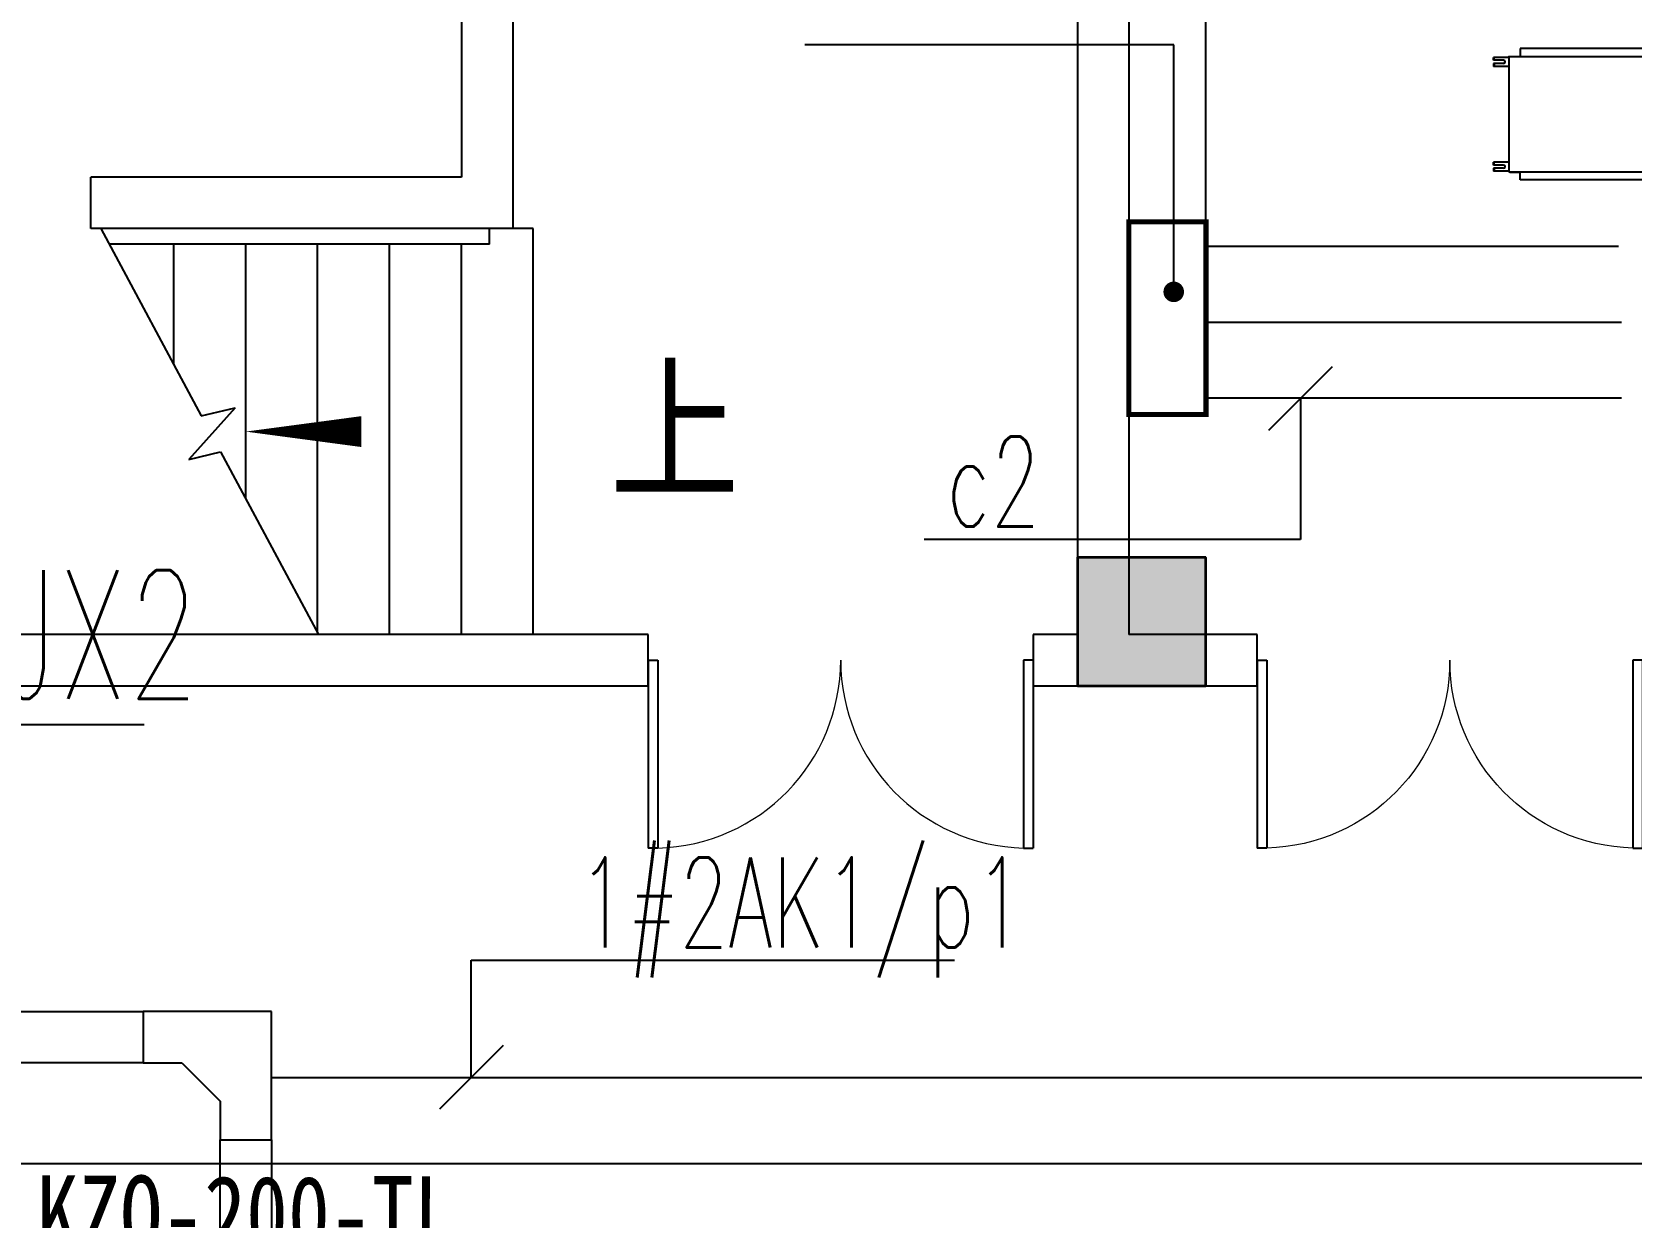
# Model space of a CAD drawing. Extents: x 0 to 302064749, y -59725395 to 1524223.
# Drawn here: x 2063757 to 2069989, y 1466403 to 1471019 of the extents above; entities that cross this region are included whole.
import ezdxf
from ezdxf.enums import TextEntityAlignment as Align

# ---------------------------------------------------------------- set-up
doc = ezdxf.new("R2010")
doc.units = 0
doc.header["$LTSCALE"] = 1000
for name, color, linetype in [('0-FJPG', 3, 'Continuous'), ('0-底图', 7, 'Continuous'), ('CABLETRAY', 4, 'Continuous'), ('COLU', 7, 'Continuous'), ('COLU_HATCH', 251, 'Continuous'), ('DIM-照明', 3, 'Continuous'), ('DIM-箱柜', 7, 'Continuous'), ('DIM_SYMB', 3, 'Continuous'), ('DOOR_FIRE', 4, 'Continuous'), ('EQUIP-箱柜', 3, 'Continuous'), ('M-VRF-EQ', 100, 'Continuous'), ('PUB_TEXT', 7, 'Continuous'), ('STAIR', 2, 'Continuous'), ('TEXT', 7, 'Continuous'), ('WALL', 2, 'Continuous'), ('WINDOW', 4, 'Continuous'), ('WIRE-照明', 6, 'Continuous'), ('抗震支吊架', 2, 'Continuous')]:
    doc.layers.add(name, color=color, linetype=linetype)
doc.layers.add('砼柱', color=2, linetype='Continuous', lineweight=35)
doc.styles.add('_TCH_DIM', font='SIMPLEX', dxfattribs={"width": 0.8, "height": 5, "bigfont": 'HZTXT'})
doc.styles.add('_TEL_DIM', font='simplex.shx', dxfattribs={"width": 0.8, "height": 3.5, "bigfont": 'gbcbig.shx'})
doc.styles.add('kzcad', font='', dxfattribs={"width": 0.8})
doc.styles.get('kzcad').set_extended_font_data('SimSun')

# ---------------------------------------------------------------- blocks, each defined once
blk = doc.blocks.new('MDV-D71T2')
at = {"extrusion": (0, 0, -1)}
for p, q in [((2794522.438035005, 2676020.67981565), (2794462.438035005, 2676020.67981565)), ((2794462.438035005, 2676009.17781565), (2794462.438035005, 2676020.67981565)), ((2794462.438035005, 2676015.67881565), (2794465.639035005, 2676015.67881565)), ((2794465.639035005, 2676009.17781565), (2794465.639035005, 2676020.67981565)), ((2794522.438035005, 2675576.37881565), (2794522.438035005, 2676022.37681565)), ((2795660.435035005, 2676024.37681565), (2794524.438035005, 2676024.37681565)), ((2794526.038035004, 2676024.37681565), (2794567.438035005, 2676024.37681565)), ((2794526.038035004, 2676024.37681565), (2794536.637035005, 2676024.37681565)), ((2795660.435035005, 2676024.37681565), (2794526.638035005, 2676024.37681565)), ((2795620.039035005, 2676055.17781565), (2794566.637035005, 2676055.17781565)), ((2795620.039035005, 2676055.17781565), (2795620.039035005, 2676025.17781565)), ((2795662.435035005, 2675576.37881565), (2795662.435035005, 2676022.37681565)), ((2795724.238035005, 2676020.67981565), (2795664.238035005, 2676020.67981565)), ((2795721.037035005, 2676009.17781565), (2795721.037035005, 2676020.67981565)), ((2795724.238035005, 2676015.678815649), (2795721.037035005, 2676015.678815649)), ((2795724.238035005, 2676020.67981565), (2795724.238035005, 2676009.17781565)), ((2794502.437035005, 2676009.17781565), (2794462.438035005, 2676009.17781565)), ((2794502.437035005, 2675997.17781565), (2794462.438035005, 2675997.17781565)), ((2794462.438035005, 2675997.17781565), (2794462.438035005, 2675985.67881565)), ((2794462.438035005, 2675990.67981565), (2794465.639035005, 2675990.67981565)), ((2794522.438035005, 2675985.67881565), (2794462.438035005, 2675985.67881565)), ((2794465.639035005, 2675997.17781565), (2794465.639035005, 2675985.67881565)), ((2795723.437035005, 2675985.678815649), (2795662.435035005, 2675985.678815649)), ((2795724.238035005, 2676009.17781565), (2795684.239035005, 2676009.17781565)), ((2795724.238035005, 2675997.17781565), (2795684.239035005, 2675997.17781565)), ((2795721.037035005, 2675997.17781565), (2795721.037035005, 2675985.678815649)), ((2795724.238035005, 2675990.67981565), (2795721.037035005, 2675990.67981565)), ((2795724.238035005, 2675997.17781565), (2795724.238035005, 2675985.678815649)), ((2795741.320151425, 2675985.678815649), (2795741.320151425, 2675849.678815649)), ((2795662.435035005, 2675758.173002144), (2795670.652035004, 2675758.173002144)), ((2795662.435035005, 2675732.073002145), (2795670.652035004, 2675732.073002145)), ((2795670.652035004, 2675731.074002144), (2795670.652035004, 2675759.073002145)), ((2795670.652035004, 2675759.073002145), (2795703.904035005, 2675759.073002145)), ((2795670.652035004, 2675731.074002144), (2795703.904035005, 2675731.074002144)), ((2795707.252035005, 2675726.274002145), (2795707.252035005, 2675763.873002145)), ((2795707.252035005, 2675763.873002145), (2795755.153035005, 2675763.873002145)), ((2795707.252035005, 2675726.274002145), (2795755.153035005, 2675726.274002145)), ((2795755.153035005, 2675763.873002145), (2795755.384035005, 2675764.275002145)), ((2795755.153035005, 2675763.873002145), (2795755.153035005, 2675726.274002145)), ((2795755.384035005, 2675725.875002144), (2795755.384035005, 2675764.275002145)), ((2795755.384035005, 2675764.275002145), (2795757.421035005, 2675764.275002145)), ((2795757.421035005, 2675725.875002144), (2795757.421035005, 2675764.275002145)), ((2795757.421035005, 2675764.275002145), (2795757.652035004, 2675763.873002145)), ((2795757.652035004, 2675763.873002145), (2795757.652035004, 2675726.274002145)), ((2795722.067535005, 2675671.213157442), (2795662.435035005, 2675671.213157442)), ((2795722.067535005, 2675655.213157442), (2795662.435035005, 2675655.213157442)), ((2795722.067535005, 2675671.213157442), (2795722.067535005, 2675655.213157442)), ((2795727.568035005, 2675672.864153884), (2795727.568035005, 2675653.562161)), ((2795727.568046859, 2675672.864157442), (2795738.569046858, 2675672.864157442)), ((2795727.568046859, 2675669.513157442), (2795738.569046858, 2675669.513157442)), ((2795727.568046859, 2675659.862157442), (2795738.569046858, 2675659.862157442)), ((2795727.568046859, 2675653.562157442), (2795738.569046858, 2675653.562157442)), ((2795738.569046858, 2675672.864157442), (2795738.569046858, 2675653.562157442)), ((2795738.569046858, 2675668.769157442), (2795740.567046858, 2675668.769157442)), ((2795738.569046858, 2675657.657157442), (2795740.567046858, 2675657.657157442)), ((2795741.377046858, 2675672.270157442), (2795740.567046858, 2675671.463157442)), ((2795740.567046858, 2675654.963157442), (2795740.567046858, 2675671.463157442)), ((2795741.377046858, 2675654.156157442), (2795740.567046858, 2675654.963157442)), ((2795750.002046858, 2675672.879157442), (2795742.133046858, 2675672.879157442)), ((2795750.002046858, 2675669.522157442), (2795742.133046858, 2675669.522157442)), ((2795750.002046858, 2675659.856157442), (2795742.133046858, 2675659.856157442)), ((2795750.002046858, 2675653.547157442), (2795742.133046858, 2675653.547157442)), ((2795751.568046859, 2675671.463157442), (2795750.761046859, 2675672.270157442)), ((2795751.568046859, 2675654.963157442), (2795750.761046859, 2675654.156157442)), ((2795751.568046859, 2675654.963157442), (2795751.568046859, 2675671.463157442)), ((2795751.568046859, 2675671.463157442), (2795755.567046858, 2675669.213157442)), ((2795751.568046859, 2675654.963157442), (2795755.567046858, 2675657.213157442)), ((2795755.567046858, 2675669.213157442), (2795755.567046858, 2675657.213157442)), ((2794522.438035005, 2675613.076815649), (2794462.438035005, 2675613.076815649)), ((2794462.438035005, 2675601.57781565), (2794462.438035005, 2675613.076815649)), ((2794462.438035005, 2675608.07581565), (2794465.639035005, 2675608.07581565)), ((2794502.437035005, 2675601.57781565), (2794462.438035005, 2675601.57781565)), ((2794502.437035005, 2675589.57781565), (2794462.438035005, 2675589.57781565)), ((2794462.438035005, 2675589.57781565), (2794462.438035005, 2675578.07581565)), ((2794462.438035005, 2675583.07681565), (2794465.639035005, 2675583.07681565)), ((2794522.438035005, 2675578.07581565), (2794462.438035005, 2675578.07581565)), ((2794465.639035005, 2675601.57781565), (2794465.639035005, 2675613.076815649)), ((2794465.639035005, 2675589.57781565), (2794465.639035005, 2675578.07581565)), ((2795722.435035005, 2675613.076815649), (2795662.435035005, 2675613.076815649)), ((2795722.435035005, 2675578.07581565), (2795662.435035005, 2675578.07581565)), ((2795722.435035005, 2675601.57781565), (2795682.436035004, 2675601.57781565)), ((2795722.435035005, 2675589.57781565), (2795682.436035004, 2675589.57781565)), ((2795719.234035005, 2675601.57781565), (2795719.234035005, 2675613.076815649)), ((2795722.435035005, 2675608.07581565), (2795719.234035005, 2675608.07581565)), ((2795719.234035005, 2675589.57781565), (2795719.234035005, 2675578.07581565)), ((2795722.435035005, 2675583.076815649), (2795719.234035005, 2675583.076815649)), ((2795722.435035005, 2675601.57781565), (2795722.435035005, 2675613.076815649)), ((2795722.435035005, 2675578.07581565), (2795722.435035005, 2675589.57781565)), ((2794524.438035005, 2675574.37881565), (2795660.435035005, 2675574.37881565)), ((2794526.038035004, 2675574.37881565), (2794536.637035005, 2675574.37881565)), ((2794526.038035004, 2675574.37881565), (2794567.438035005, 2675574.37881565)), ((2795620.039035005, 2675543.57781565), (2794566.637035005, 2675543.57781565)), ((2795619.238035005, 2675574.37881565), (2795660.638035005, 2675574.37881565)), ((2795620.039035005, 2675543.57781565), (2795620.039035005, 2675573.57781565)), ((2795660.638035005, 2675574.37881565), (2795650.039035005, 2675574.37881565))]:
    blk.add_line(p, q, dxfattribs=at)
for p, q in [((2794566.637035005, 2676055.17781565), (2794566.637035005, 2676024.37681565)), ((2795741.320151425, 2675985.678815649), (2795663.437035005, 2675985.678815649)), ((2795741.320151425, 2675849.678815649), (2795662.435035005, 2675849.678815649)), ((2795662.435035005, 2675732.073002145), (2795670.652035004, 2675732.073002145)), ((2795707.252035005, 2675763.873002145), (2795703.904035005, 2675759.073002145)), ((2795707.252035005, 2675726.274002145), (2795703.904035005, 2675731.074002144)), ((2795755.153035005, 2675726.274002145), (2795755.384035005, 2675725.875002144)), ((2795755.384035005, 2675725.875002144), (2795757.421035005, 2675725.875002144)), ((2795757.421035005, 2675725.875002144), (2795757.652035004, 2675726.274002145)), ((2795757.652035004, 2675745.073502145), (2795767.652035004, 2675745.073502145)), ((2795662.435035005, 2675655.213157442), (2795722.067535005, 2675655.213157442)), ((2795722.067535005, 2675671.213157442), (2795727.568046859, 2675672.864157442)), ((2795722.067535005, 2675655.213157442), (2795727.568046859, 2675653.562157442)), ((2795727.568035005, 2675655.213157442), (2795738.473672423, 2675655.213157442)), ((2795757.322535004, 2675663.213157442), (2795767.322535004, 2675663.213157442)), ((2794566.637035005, 2675543.57781565), (2794566.637035005, 2675574.37881565))]:
    blk.add_line(p, q)
for centre, start, end in [((2794524.438035005, 2676022.37681565), 90, 180), ((2794524.438035005, 2676022.37681565), 90, 180), ((2795660.435035005, 2676022.37681565), 0, 90), ((2794524.438035005, 2675576.37881565), 180, 270), ((2795660.435035005, 2675576.37881565), 270, 0)]:
    blk.add_arc(centre, 2, start, end)
for centre, radius, start, end in [((-2794502.437035005, 2676003.17781565), 6, 90, 270), ((-2795684.239035005, 2676003.17781565), 6, 270, 90), ((-2795751.073535005, 2675663.213157442), 6.249, 136.1210000019022, 223.8789999980977), ((-2794502.437035005, 2675595.57781565), 6, 90, 270), ((-2795682.436035004, 2675595.57781565), 6, 270, 90)]:
    blk.add_arc(centre, radius, start, end, dxfattribs=at)
for points, knots in [([(2795742.133046858, 2675669.522157442), (2795742.091046858, 2675669.552157442), (2795742.049046858, 2675669.579157442), (2795742.007046858, 2675669.609157442), (2795741.965046858, 2675669.639157442), (2795741.923046859, 2675669.669157442), (2795741.884046858, 2675669.699157442), (2795741.842046858, 2675669.732157442), (2795741.803046858, 2675669.762157442), (2795741.761046859, 2675669.792157442), (2795741.719046858, 2675669.825157442), (2795741.677046858, 2675669.861157442), (2795741.641046858, 2675669.891157442), (2795741.608046858, 2675669.921157442), (2795741.578046858, 2675669.945157442), (2795741.548046859, 2675669.972157442), (2795741.515046858, 2675669.999157442), (2795741.485046858, 2675670.026157442), (2795741.455046858, 2675670.056157442), (2795741.422046858, 2675670.083157442), (2795741.395046858, 2675670.113157442), (2795741.365046858, 2675670.143157442), (2795741.332046859, 2675670.173157442), (2795741.302046858, 2675670.206157442), (2795741.278046858, 2675670.233157442), (2795741.251046858, 2675670.260157442), (2795741.230046859, 2675670.284157442), (2795741.206046858, 2675670.311157442), (2795741.185046858, 2675670.338157442), (2795741.164046858, 2675670.365157442), (2795741.140046858, 2675670.392157442), (2795741.119046859, 2675670.419157442), (2795741.098046858, 2675670.446157442), (2795741.080046858, 2675670.476157442), (2795741.059046858, 2675670.503157442), (2795741.038046858, 2675670.536157442), (2795741.020046858, 2675670.563157442), (2795741.005046858, 2675670.590157442), (2795740.990046858, 2675670.614157442), (2795740.975046858, 2675670.638157442), (2795740.963046859, 2675670.665157442), (2795740.948046858, 2675670.692157442), (2795740.936046858, 2675670.719157442), (2795740.921046858, 2675670.743157442), (2795740.909046859, 2675670.770157442), (2795740.900046858, 2675670.800157442), (2795740.888046858, 2675670.827157442), (2795740.876046858, 2675670.857157442), (2795740.870046858, 2675670.884157442), (2795740.861046858, 2675670.911157442), (2795740.852046859, 2675670.935157442), (2795740.846046858, 2675670.962157442), (2795740.840046858, 2675670.986157442), (2795740.837046858, 2675671.013157442), (2795740.831046858, 2675671.040157442), (2795740.828046858, 2675671.067157442), (2795740.825046858, 2675671.094157442), (2795740.822046858, 2675671.121157442), (2795740.819046858, 2675671.148157442), (2795740.819046858, 2675671.175157442), (2795740.819046858, 2675671.202157442), (2795740.819046858, 2675671.229157442), (2795740.819046858, 2675671.256157442), (2795740.822046858, 2675671.280157442), (2795740.825046858, 2675671.307157442), (2795740.828046858, 2675671.334157442), (2795740.831046858, 2675671.361157442), (2795740.837046858, 2675671.388157442), (2795740.840046858, 2675671.415157442), (2795740.846046858, 2675671.442157442), (2795740.855046859, 2675671.466157442), (2795740.861046858, 2675671.493157442), (2795740.870046858, 2675671.520157442), (2795740.879046858, 2675671.547157442), (2795740.888046858, 2675671.574157442), (2795740.900046858, 2675671.601157442), (2795740.909046859, 2675671.631157442), (2795740.921046858, 2675671.658157442), (2795740.936046858, 2675671.685157442), (2795740.948046858, 2675671.712157442), (2795740.963046859, 2675671.739157442), (2795740.975046858, 2675671.763157442), (2795740.990046858, 2675671.787157442), (2795741.005046858, 2675671.811157442), (2795741.020046858, 2675671.841157442), (2795741.038046858, 2675671.868157442), (2795741.059046858, 2675671.898157442), (2795741.080046858, 2675671.925157442), (2795741.101046858, 2675671.955157442), (2795741.119046859, 2675671.982157442), (2795741.140046858, 2675672.009157442), (2795741.161046858, 2675672.036157442), (2795741.182046858, 2675672.063157442), (2795741.209046858, 2675672.090157442), (2795741.233046858, 2675672.117157442), (2795741.260046858, 2675672.150157442), (2795741.278046858, 2675672.168157442), (2795741.284046859, 2675672.177157442), (2795741.290046858, 2675672.183157442), (2795741.299046858, 2675672.192157442), (2795741.305046858, 2675672.198157442), (2795741.314046858, 2675672.207157442), (2795741.320046858, 2675672.213157442), (2795741.329046858, 2675672.222157442), (2795741.335046859, 2675672.231157442), (2795741.341046858, 2675672.237157442), (2795741.350046858, 2675672.246157442), (2795741.356046858, 2675672.252157442), (2795741.365046858, 2675672.261157442)], [0, 0, 0, 0, 1, 1, 1, 2, 2, 2, 3, 3, 3, 4, 4, 4, 5, 5, 5, 6, 6, 6, 7, 7, 7, 8, 8, 8, 9, 9, 9, 10, 10, 10, 11, 11, 11, 12, 12, 12, 13, 13, 13, 14, 14, 14, 15, 15, 15, 16, 16, 16, 17, 17, 17, 18, 18, 18, 19, 19, 19, 20, 20, 20, 21, 21, 21, 22, 22, 22, 23, 23, 23, 24, 24, 24, 25, 25, 25, 26, 26, 26, 27, 27, 27, 28, 28, 28, 29, 29, 29, 30, 30, 30, 31, 31, 31, 32, 32, 32, 33, 33, 33, 34, 34, 34, 35, 35, 35, 36, 36, 36, 36]), ([(2795742.133046858, 2675659.856157442), (2795742.091046858, 2675659.943157442), (2795742.046046858, 2675660.030157442), (2795742.004046858, 2675660.117157442), (2795741.962046858, 2675660.204157442), (2795741.920046858, 2675660.294157442), (2795741.878046858, 2675660.381157442), (2795741.836046858, 2675660.468157442), (2795741.797046858, 2675660.558157442), (2795741.758046858, 2675660.648157442), (2795741.719046858, 2675660.738157442), (2795741.677046858, 2675660.831157442), (2795741.641046858, 2675660.915157442), (2795741.608046858, 2675661.002157442), (2795741.575046858, 2675661.080157442), (2795741.542046858, 2675661.158157442), (2795741.512046858, 2675661.239157442), (2795741.479046858, 2675661.323157442), (2795741.449046858, 2675661.404157442), (2795741.419046858, 2675661.488157442), (2795741.389046859, 2675661.569157442), (2795741.359046858, 2675661.653157442), (2795741.332046859, 2675661.737157442), (2795741.302046858, 2675661.824157442), (2795741.278046858, 2675661.902157442), (2795741.251046858, 2675661.983157442), (2795741.227046859, 2675662.061157442), (2795741.203046858, 2675662.139157442), (2795741.182046858, 2675662.214157442), (2795741.158046858, 2675662.295157442), (2795741.137046858, 2675662.373157442), (2795741.116046858, 2675662.454157442), (2795741.095046858, 2675662.532157442), (2795741.077046858, 2675662.610157442), (2795741.056046858, 2675662.691157442), (2795741.038046858, 2675662.772157442), (2795741.020046858, 2675662.850157442), (2795741.005046858, 2675662.928157442), (2795740.990046858, 2675663.003157442), (2795740.975046858, 2675663.081157442), (2795740.960046859, 2675663.156157442), (2795740.945046858, 2675663.234157442), (2795740.933046858, 2675663.309157442), (2795740.921046858, 2675663.387157442), (2795740.909046859, 2675663.465157442), (2795740.897046858, 2675663.543157442), (2795740.888046858, 2675663.621157442), (2795740.876046858, 2675663.699157442), (2795740.870046858, 2675663.774157442), (2795740.861046858, 2675663.852157442), (2795740.852046859, 2675663.927157442), (2795740.846046858, 2675664.002157442), (2795740.840046858, 2675664.080157442), (2795740.834046858, 2675664.155157442), (2795740.831046858, 2675664.233157442), (2795740.828046858, 2675664.308157442), (2795740.825046858, 2675664.383157442), (2795740.822046858, 2675664.461157442), (2795740.819046858, 2675664.536157442), (2795740.819046858, 2675664.614157442), (2795740.819046858, 2675664.689157442), (2795740.819046858, 2675664.767157442), (2795740.819046858, 2675664.842157442), (2795740.822046858, 2675664.920157442), (2795740.825046858, 2675664.995157442), (2795740.828046858, 2675665.073157442), (2795740.831046858, 2675665.148157442), (2795740.834046858, 2675665.223157442), (2795740.840046858, 2675665.301157442), (2795740.846046858, 2675665.376157442), (2795740.852046859, 2675665.454157442), (2795740.861046858, 2675665.529157442), (2795740.870046858, 2675665.604157442), (2795740.879046858, 2675665.682157442), (2795740.888046858, 2675665.760157442), (2795740.897046858, 2675665.838157442), (2795740.909046859, 2675665.916157442), (2795740.921046858, 2675665.991157442), (2795740.933046858, 2675666.069157442), (2795740.945046858, 2675666.147157442), (2795740.960046859, 2675666.225157442), (2795740.975046858, 2675666.300157442), (2795740.990046858, 2675666.375157442), (2795741.005046858, 2675666.450157442), (2795741.020046858, 2675666.528157442), (2795741.038046858, 2675666.606157442), (2795741.056046858, 2675666.687157442), (2795741.077046858, 2675666.768157442), (2795741.095046858, 2675666.849157442), (2795741.116046858, 2675666.927157442), (2795741.137046858, 2675667.005157442), (2795741.158046858, 2675667.083157442), (2795741.182046858, 2675667.164157442), (2795741.206046858, 2675667.242157442), (2795741.227046859, 2675667.320157442), (2795741.251046858, 2675667.395157442), (2795741.278046858, 2675667.476157442), (2795741.302046858, 2675667.557157442), (2795741.332046859, 2675667.641157442), (2795741.359046858, 2675667.725157442), (2795741.389046859, 2675667.809157442), (2795741.419046858, 2675667.890157442), (2795741.449046858, 2675667.974157442), (2795741.479046858, 2675668.055157442), (2795741.512046858, 2675668.139157442), (2795741.542046858, 2675668.220157442), (2795741.575046858, 2675668.301157442), (2795741.608046858, 2675668.379157442), (2795741.641046858, 2675668.463157442), (2795741.677046858, 2675668.550157442), (2795741.719046858, 2675668.640157442), (2795741.758046858, 2675668.733157442), (2795741.797046858, 2675668.823157442), (2795741.836046858, 2675668.910157442), (2795741.878046858, 2675668.997157442), (2795741.920046858, 2675669.084157442), (2795741.962046858, 2675669.174157442), (2795742.004046858, 2675669.261157442), (2795742.046046858, 2675669.348157442), (2795742.091046858, 2675669.435157442), (2795742.133046858, 2675669.522157442)], [0, 0, 0, 0, 1, 1, 1, 2, 2, 2, 3, 3, 3, 4, 4, 4, 5, 5, 5, 6, 6, 6, 7, 7, 7, 8, 8, 8, 9, 9, 9, 10, 10, 10, 11, 11, 11, 12, 12, 12, 13, 13, 13, 14, 14, 14, 15, 15, 15, 16, 16, 16, 17, 17, 17, 18, 18, 18, 19, 19, 19, 20, 20, 20, 21, 21, 21, 22, 22, 22, 23, 23, 23, 24, 24, 24, 25, 25, 25, 26, 26, 26, 27, 27, 27, 28, 28, 28, 29, 29, 29, 30, 30, 30, 31, 31, 31, 32, 32, 32, 33, 33, 33, 34, 34, 34, 35, 35, 35, 36, 36, 36, 37, 37, 37, 38, 38, 38, 39, 39, 39, 40, 40, 40, 40]), ([(2795742.133046858, 2675653.547157442), (2795742.091046858, 2675653.604157442), (2795742.046046858, 2675653.658157442), (2795742.004046858, 2675653.715157442), (2795741.962046858, 2675653.772157442), (2795741.920046858, 2675653.829157442), (2795741.881046858, 2675653.886157442), (2795741.839046858, 2675653.946157442), (2795741.800046858, 2675654.003157442), (2795741.758046858, 2675654.060157442), (2795741.719046858, 2675654.120157442), (2795741.677046858, 2675654.183157442), (2795741.641046858, 2675654.240157442), (2795741.608046858, 2675654.294157442), (2795741.575046858, 2675654.345157442), (2795741.545046858, 2675654.396157442), (2795741.512046858, 2675654.447157442), (2795741.482046858, 2675654.501157442), (2795741.449046858, 2675654.555157442), (2795741.419046858, 2675654.609157442), (2795741.389046859, 2675654.663157442), (2795741.362046858, 2675654.717157442), (2795741.332046859, 2675654.774157442), (2795741.302046858, 2675654.831157442), (2795741.278046858, 2675654.885157442), (2795741.251046858, 2675654.936157442), (2795741.227046859, 2675654.984157442), (2795741.206046858, 2675655.035157442), (2795741.182046858, 2675655.086157442), (2795741.161046858, 2675655.137157442), (2795741.137046858, 2675655.188157442), (2795741.116046858, 2675655.239157442), (2795741.098046858, 2675655.290157442), (2795741.077046858, 2675655.344157442), (2795741.056046858, 2675655.395157442), (2795741.038046858, 2675655.449157442), (2795741.020046858, 2675655.500157442), (2795741.005046858, 2675655.554157442), (2795740.990046858, 2675655.602157442), (2795740.975046858, 2675655.650157442), (2795740.960046859, 2675655.698157442), (2795740.945046858, 2675655.749157442), (2795740.933046858, 2675655.800157442), (2795740.921046858, 2675655.851157442), (2795740.909046859, 2675655.902157442), (2795740.897046858, 2675655.953157442), (2795740.888046858, 2675656.004157442), (2795740.876046858, 2675656.055157442), (2795740.870046858, 2675656.106157442), (2795740.861046858, 2675656.154157442), (2795740.852046859, 2675656.205157442), (2795740.846046858, 2675656.253157442), (2795740.840046858, 2675656.304157442), (2795740.834046858, 2675656.352157442), (2795740.831046858, 2675656.403157442), (2795740.828046858, 2675656.451157442), (2795740.825046858, 2675656.502157442), (2795740.822046858, 2675656.553157442), (2795740.819046858, 2675656.601157442), (2795740.819046858, 2675656.652157442), (2795740.819046858, 2675656.703157442), (2795740.819046858, 2675656.751157442), (2795740.819046858, 2675656.802157442), (2795740.822046858, 2675656.853157442), (2795740.825046858, 2675656.901157442), (2795740.828046858, 2675656.952157442), (2795740.831046858, 2675657.003157442), (2795740.834046858, 2675657.051157442), (2795740.840046858, 2675657.102157442), (2795740.846046858, 2675657.150157442), (2795740.852046859, 2675657.201157442), (2795740.861046858, 2675657.249157442), (2795740.870046858, 2675657.300157442), (2795740.879046858, 2675657.351157442), (2795740.888046858, 2675657.402157442), (2795740.897046858, 2675657.453157442), (2795740.909046859, 2675657.504157442), (2795740.921046858, 2675657.555157442), (2795740.933046858, 2675657.603157442), (2795740.945046858, 2675657.654157442), (2795740.960046859, 2675657.705157442), (2795740.975046858, 2675657.753157442), (2795740.990046858, 2675657.804157442), (2795741.005046858, 2675657.852157442), (2795741.020046858, 2675657.903157442), (2795741.038046858, 2675657.954157442), (2795741.056046858, 2675658.008157442), (2795741.077046858, 2675658.059157442), (2795741.098046858, 2675658.113157442), (2795741.116046858, 2675658.164157442), (2795741.140046858, 2675658.215157442), (2795741.161046858, 2675658.266157442), (2795741.182046858, 2675658.320157442), (2795741.206046858, 2675658.368157442), (2795741.227046859, 2675658.419157442), (2795741.251046858, 2675658.467157442), (2795741.278046858, 2675658.521157442), (2795741.302046858, 2675658.572157442), (2795741.332046859, 2675658.629157442), (2795741.362046858, 2675658.686157442), (2795741.389046859, 2675658.740157442), (2795741.419046858, 2675658.794157442), (2795741.449046858, 2675658.848157442), (2795741.482046858, 2675658.902157442), (2795741.512046858, 2675658.956157442), (2795741.545046858, 2675659.007157442), (2795741.575046858, 2675659.061157442), (2795741.608046858, 2675659.109157442), (2795741.641046858, 2675659.166157442), (2795741.677046858, 2675659.220157442), (2795741.719046858, 2675659.283157442), (2795741.758046858, 2675659.343157442), (2795741.800046858, 2675659.403157442), (2795741.839046858, 2675659.460157442), (2795741.881046858, 2675659.517157442), (2795741.920046858, 2675659.574157442), (2795741.962046858, 2675659.631157442), (2795742.004046858, 2675659.688157442), (2795742.046046858, 2675659.745157442), (2795742.091046858, 2675659.799157442), (2795742.133046858, 2675659.856157442)], [0, 0, 0, 0, 1, 1, 1, 2, 2, 2, 3, 3, 3, 4, 4, 4, 5, 5, 5, 6, 6, 6, 7, 7, 7, 8, 8, 8, 9, 9, 9, 10, 10, 10, 11, 11, 11, 12, 12, 12, 13, 13, 13, 14, 14, 14, 15, 15, 15, 16, 16, 16, 17, 17, 17, 18, 18, 18, 19, 19, 19, 20, 20, 20, 21, 21, 21, 22, 22, 22, 23, 23, 23, 24, 24, 24, 25, 25, 25, 26, 26, 26, 27, 27, 27, 28, 28, 28, 29, 29, 29, 30, 30, 30, 31, 31, 31, 32, 32, 32, 33, 33, 33, 34, 34, 34, 35, 35, 35, 36, 36, 36, 37, 37, 37, 38, 38, 38, 39, 39, 39, 40, 40, 40, 40]), ([(2795741.365046858, 2675672.261157442), (2795741.386046859, 2675672.282157442), (2795741.410046858, 2675672.303157442), (2795741.431046858, 2675672.324157442), (2795741.455046858, 2675672.345157442), (2795741.476046858, 2675672.366157442), (2795741.500046859, 2675672.390157442), (2795741.524046858, 2675672.411157442), (2795741.548046859, 2675672.432157442), (2795741.572046858, 2675672.450157442), (2795741.593046858, 2675672.471157442), (2795741.611046858, 2675672.486157442), (2795741.641046858, 2675672.510157442), (2795741.674046858, 2675672.537157442), (2795741.719046858, 2675672.576157442), (2795741.761046859, 2675672.609157442), (2795741.803046858, 2675672.642157442), (2795741.842046858, 2675672.672157442), (2795741.884046858, 2675672.702157442), (2795741.923046859, 2675672.732157442), (2795741.965046858, 2675672.762157442), (2795742.007046858, 2675672.792157442), (2795742.049046858, 2675672.822157442), (2795742.091046858, 2675672.849157442), (2795742.133046858, 2675672.879157442)], [0, 0, 0, 0, 1, 1, 1, 2, 2, 2, 3, 3, 3, 4, 4, 4, 5, 5, 5, 6, 6, 6, 7, 7, 7, 8, 8, 8, 8]), ([(2795741.365046858, 2675654.168157442), (2795741.386046859, 2675654.144157442), (2795741.410046858, 2675654.123157442), (2795741.431046858, 2675654.102157442), (2795741.455046858, 2675654.081157442), (2795741.476046858, 2675654.060157442), (2795741.500046859, 2675654.039157442), (2795741.524046858, 2675654.018157442), (2795741.548046859, 2675653.994157442), (2795741.572046858, 2675653.976157442), (2795741.593046858, 2675653.958157442), (2795741.611046858, 2675653.940157442), (2795741.641046858, 2675653.916157442), (2795741.674046858, 2675653.889157442), (2795741.719046858, 2675653.853157442), (2795741.761046859, 2675653.820157442), (2795741.803046858, 2675653.787157442), (2795741.842046858, 2675653.757157442), (2795741.884046858, 2675653.724157442), (2795741.923046859, 2675653.694157442), (2795741.965046858, 2675653.664157442), (2795742.007046858, 2675653.634157442), (2795742.049046858, 2675653.604157442), (2795742.091046858, 2675653.577157442), (2795742.133046858, 2675653.547157442)], [0, 0, 0, 0, 1, 1, 1, 2, 2, 2, 3, 3, 3, 4, 4, 4, 5, 5, 5, 6, 6, 6, 7, 7, 7, 8, 8, 8, 8]), ([(2795750.773046858, 2675672.261157442), (2795750.749046858, 2675672.282157442), (2795750.728046858, 2675672.303157442), (2795750.704046858, 2675672.324157442), (2795750.683046858, 2675672.345157442), (2795750.659046859, 2675672.366157442), (2795750.635046858, 2675672.390157442), (2795750.611046858, 2675672.411157442), (2795750.587046858, 2675672.432157442), (2795750.566046858, 2675672.450157442), (2795750.545046858, 2675672.471157442), (2795750.524046858, 2675672.486157442), (2795750.494046859, 2675672.510157442), (2795750.461046858, 2675672.537157442), (2795750.416046858, 2675672.576157442), (2795750.374046858, 2675672.609157442), (2795750.332046859, 2675672.642157442), (2795750.293046858, 2675672.672157442), (2795750.254046858, 2675672.702157442), (2795750.212046858, 2675672.732157442), (2795750.170046858, 2675672.762157442), (2795750.128046858, 2675672.792157442), (2795750.086046858, 2675672.822157442), (2795750.044046858, 2675672.849157442), (2795750.002046858, 2675672.879157442)], [0, 0, 0, 0, 1, 1, 1, 2, 2, 2, 3, 3, 3, 4, 4, 4, 5, 5, 5, 6, 6, 6, 7, 7, 7, 8, 8, 8, 8]), ([(2795750.002046858, 2675669.522157442), (2795750.044046858, 2675669.552157442), (2795750.086046858, 2675669.579157442), (2795750.128046858, 2675669.609157442), (2795750.170046858, 2675669.639157442), (2795750.212046858, 2675669.669157442), (2795750.254046858, 2675669.699157442), (2795750.293046858, 2675669.732157442), (2795750.335046859, 2675669.762157442), (2795750.374046858, 2675669.792157442), (2795750.416046858, 2675669.825157442), (2795750.458046858, 2675669.861157442), (2795750.494046859, 2675669.891157442), (2795750.530046858, 2675669.921157442), (2795750.560046858, 2675669.945157442), (2795750.590046858, 2675669.972157442), (2795750.620046858, 2675669.999157442), (2795750.653046858, 2675670.026157442), (2795750.683046858, 2675670.056157442), (2795750.713046859, 2675670.083157442), (2795750.743046858, 2675670.113157442), (2795750.773046858, 2675670.143157442), (2795750.803046858, 2675670.173157442), (2795750.833046858, 2675670.206157442), (2795750.860046858, 2675670.233157442), (2795750.887046858, 2675670.260157442), (2795750.908046858, 2675670.284157442), (2795750.929046858, 2675670.311157442), (2795750.950046858, 2675670.338157442), (2795750.974046858, 2675670.365157442), (2795750.995046858, 2675670.392157442), (2795751.016046858, 2675670.419157442), (2795751.037046858, 2675670.446157442), (2795751.058046858, 2675670.476157442), (2795751.079046858, 2675670.503157442), (2795751.097046858, 2675670.536157442), (2795751.115046858, 2675670.563157442), (2795751.133046858, 2675670.590157442), (2795751.148046858, 2675670.614157442), (2795751.160046858, 2675670.638157442), (2795751.175046858, 2675670.665157442), (2795751.190046859, 2675670.692157442), (2795751.202046858, 2675670.719157442), (2795751.214046858, 2675670.743157442), (2795751.226046858, 2675670.770157442), (2795751.238046858, 2675670.800157442), (2795751.250046859, 2675670.827157442), (2795751.259046858, 2675670.857157442), (2795751.268046858, 2675670.884157442), (2795751.277046858, 2675670.911157442), (2795751.283046858, 2675670.935157442), (2795751.289046858, 2675670.962157442), (2795751.295046858, 2675670.986157442), (2795751.301046859, 2675671.013157442), (2795751.304046858, 2675671.040157442), (2795751.310046858, 2675671.067157442), (2795751.313046858, 2675671.094157442), (2795751.316046858, 2675671.121157442), (2795751.316046858, 2675671.148157442), (2795751.319046858, 2675671.175157442), (2795751.319046858, 2675671.202157442), (2795751.319046858, 2675671.229157442), (2795751.316046858, 2675671.256157442), (2795751.316046858, 2675671.280157442), (2795751.313046858, 2675671.307157442), (2795751.310046858, 2675671.334157442), (2795751.304046858, 2675671.361157442), (2795751.301046859, 2675671.388157442), (2795751.295046858, 2675671.415157442), (2795751.289046858, 2675671.442157442), (2795751.283046858, 2675671.466157442), (2795751.277046858, 2675671.493157442), (2795751.268046858, 2675671.520157442), (2795751.259046858, 2675671.547157442), (2795751.250046859, 2675671.574157442), (2795751.238046858, 2675671.601157442), (2795751.226046858, 2675671.631157442), (2795751.214046858, 2675671.658157442), (2795751.202046858, 2675671.685157442), (2795751.190046859, 2675671.712157442), (2795751.175046858, 2675671.739157442), (2795751.160046858, 2675671.763157442), (2795751.148046858, 2675671.787157442), (2795751.133046858, 2675671.811157442), (2795751.115046858, 2675671.841157442), (2795751.097046858, 2675671.868157442), (2795751.079046858, 2675671.898157442), (2795751.058046858, 2675671.925157442), (2795751.037046858, 2675671.955157442), (2795751.016046858, 2675671.982157442), (2795750.995046858, 2675672.009157442), (2795750.974046858, 2675672.036157442), (2795750.953046858, 2675672.063157442), (2795750.929046858, 2675672.090157442), (2795750.905046858, 2675672.117157442), (2795750.878046858, 2675672.150157442), (2795750.860046858, 2675672.168157442), (2795750.851046858, 2675672.177157442), (2795750.845046858, 2675672.183157442), (2795750.839046858, 2675672.192157442), (2795750.830046858, 2675672.198157442), (2795750.824046858, 2675672.207157442), (2795750.815046859, 2675672.213157442), (2795750.809046858, 2675672.222157442), (2795750.803046858, 2675672.231157442), (2795750.794046858, 2675672.237157442), (2795750.788046858, 2675672.246157442), (2795750.779046858, 2675672.252157442), (2795750.773046858, 2675672.261157442)], [0, 0, 0, 0, 1, 1, 1, 2, 2, 2, 3, 3, 3, 4, 4, 4, 5, 5, 5, 6, 6, 6, 7, 7, 7, 8, 8, 8, 9, 9, 9, 10, 10, 10, 11, 11, 11, 12, 12, 12, 13, 13, 13, 14, 14, 14, 15, 15, 15, 16, 16, 16, 17, 17, 17, 18, 18, 18, 19, 19, 19, 20, 20, 20, 21, 21, 21, 22, 22, 22, 23, 23, 23, 24, 24, 24, 25, 25, 25, 26, 26, 26, 27, 27, 27, 28, 28, 28, 29, 29, 29, 30, 30, 30, 31, 31, 31, 32, 32, 32, 33, 33, 33, 34, 34, 34, 35, 35, 35, 36, 36, 36, 36]), ([(2795750.002046858, 2675659.856157442), (2795750.047046858, 2675659.943157442), (2795750.092046858, 2675660.030157442), (2795750.134046858, 2675660.117157442), (2795750.176046859, 2675660.204157442), (2795750.218046858, 2675660.294157442), (2795750.260046858, 2675660.381157442), (2795750.299046858, 2675660.468157442), (2795750.338046859, 2675660.558157442), (2795750.380046858, 2675660.648157442), (2795750.419046858, 2675660.738157442), (2795750.458046858, 2675660.831157442), (2795750.494046859, 2675660.915157442), (2795750.530046858, 2675661.002157442), (2795750.563046858, 2675661.080157442), (2795750.593046858, 2675661.158157442), (2795750.626046858, 2675661.239157442), (2795750.656046859, 2675661.323157442), (2795750.689046858, 2675661.404157442), (2795750.719046858, 2675661.488157442), (2795750.749046858, 2675661.569157442), (2795750.776046858, 2675661.653157442), (2795750.806046858, 2675661.737157442), (2795750.833046858, 2675661.824157442), (2795750.860046858, 2675661.902157442), (2795750.887046858, 2675661.983157442), (2795750.908046858, 2675662.061157442), (2795750.932046858, 2675662.139157442), (2795750.956046858, 2675662.214157442), (2795750.977046859, 2675662.295157442), (2795750.998046858, 2675662.373157442), (2795751.022046858, 2675662.454157442), (2795751.040046858, 2675662.532157442), (2795751.061046858, 2675662.610157442), (2795751.079046858, 2675662.691157442), (2795751.100046858, 2675662.772157442), (2795751.115046858, 2675662.850157442), (2795751.133046858, 2675662.928157442), (2795751.148046858, 2675663.003157442), (2795751.163046858, 2675663.081157442), (2795751.178046858, 2675663.156157442), (2795751.190046859, 2675663.234157442), (2795751.205046858, 2675663.309157442), (2795751.217046858, 2675663.387157442), (2795751.229046858, 2675663.465157442), (2795751.238046858, 2675663.543157442), (2795751.250046859, 2675663.621157442), (2795751.259046858, 2675663.699157442), (2795751.268046858, 2675663.774157442), (2795751.277046858, 2675663.852157442), (2795751.283046858, 2675663.927157442), (2795751.289046858, 2675664.002157442), (2795751.295046858, 2675664.080157442), (2795751.301046859, 2675664.155157442), (2795751.307046858, 2675664.233157442), (2795751.310046858, 2675664.308157442), (2795751.313046858, 2675664.383157442), (2795751.316046858, 2675664.461157442), (2795751.316046858, 2675664.536157442), (2795751.319046858, 2675664.614157442), (2795751.319046858, 2675664.689157442), (2795751.319046858, 2675664.767157442), (2795751.316046858, 2675664.842157442), (2795751.316046858, 2675664.920157442), (2795751.313046858, 2675664.995157442), (2795751.310046858, 2675665.073157442), (2795751.307046858, 2675665.148157442), (2795751.301046859, 2675665.223157442), (2795751.295046858, 2675665.301157442), (2795751.289046858, 2675665.376157442), (2795751.283046858, 2675665.454157442), (2795751.277046858, 2675665.529157442), (2795751.268046858, 2675665.604157442), (2795751.259046858, 2675665.682157442), (2795751.250046859, 2675665.760157442), (2795751.238046858, 2675665.838157442), (2795751.229046858, 2675665.916157442), (2795751.217046858, 2675665.991157442), (2795751.205046858, 2675666.069157442), (2795751.190046859, 2675666.147157442), (2795751.178046858, 2675666.225157442), (2795751.163046858, 2675666.300157442), (2795751.148046858, 2675666.375157442), (2795751.133046858, 2675666.450157442), (2795751.115046858, 2675666.528157442), (2795751.097046858, 2675666.606157442), (2795751.079046858, 2675666.687157442), (2795751.061046858, 2675666.768157442), (2795751.040046858, 2675666.849157442), (2795751.019046858, 2675666.927157442), (2795750.998046858, 2675667.005157442), (2795750.977046859, 2675667.083157442), (2795750.956046858, 2675667.164157442), (2795750.932046858, 2675667.242157442), (2795750.908046858, 2675667.320157442), (2795750.887046858, 2675667.395157442), (2795750.860046858, 2675667.476157442), (2795750.833046858, 2675667.557157442), (2795750.806046858, 2675667.641157442), (2795750.776046858, 2675667.725157442), (2795750.749046858, 2675667.809157442), (2795750.719046858, 2675667.890157442), (2795750.689046858, 2675667.974157442), (2795750.656046859, 2675668.055157442), (2795750.626046858, 2675668.139157442), (2795750.593046858, 2675668.220157442), (2795750.563046858, 2675668.301157442), (2795750.530046858, 2675668.379157442), (2795750.494046859, 2675668.463157442), (2795750.458046858, 2675668.550157442), (2795750.419046858, 2675668.640157442), (2795750.380046858, 2675668.733157442), (2795750.338046859, 2675668.823157442), (2795750.299046858, 2675668.910157442), (2795750.260046858, 2675668.997157442), (2795750.218046858, 2675669.084157442), (2795750.176046859, 2675669.174157442), (2795750.134046858, 2675669.261157442), (2795750.092046858, 2675669.348157442), (2795750.047046858, 2675669.435157442), (2795750.002046858, 2675669.522157442)], [0, 0, 0, 0, 1, 1, 1, 2, 2, 2, 3, 3, 3, 4, 4, 4, 5, 5, 5, 6, 6, 6, 7, 7, 7, 8, 8, 8, 9, 9, 9, 10, 10, 10, 11, 11, 11, 12, 12, 12, 13, 13, 13, 14, 14, 14, 15, 15, 15, 16, 16, 16, 17, 17, 17, 18, 18, 18, 19, 19, 19, 20, 20, 20, 21, 21, 21, 22, 22, 22, 23, 23, 23, 24, 24, 24, 25, 25, 25, 26, 26, 26, 27, 27, 27, 28, 28, 28, 29, 29, 29, 30, 30, 30, 31, 31, 31, 32, 32, 32, 33, 33, 33, 34, 34, 34, 35, 35, 35, 36, 36, 36, 37, 37, 37, 38, 38, 38, 39, 39, 39, 40, 40, 40, 40]), ([(2795750.002046858, 2675653.547157442), (2795750.047046858, 2675653.604157442), (2795750.089046858, 2675653.658157442), (2795750.131046858, 2675653.715157442), (2795750.173046859, 2675653.772157442), (2795750.215046858, 2675653.829157442), (2795750.257046858, 2675653.886157442), (2795750.299046858, 2675653.946157442), (2795750.338046859, 2675654.003157442), (2795750.377046858, 2675654.060157442), (2795750.419046858, 2675654.120157442), (2795750.458046858, 2675654.183157442), (2795750.494046859, 2675654.240157442), (2795750.530046858, 2675654.294157442), (2795750.560046858, 2675654.345157442), (2795750.593046858, 2675654.396157442), (2795750.623046858, 2675654.447157442), (2795750.656046859, 2675654.501157442), (2795750.686046858, 2675654.555157442), (2795750.716046858, 2675654.609157442), (2795750.746046858, 2675654.663157442), (2795750.776046858, 2675654.717157442), (2795750.806046858, 2675654.774157442), (2795750.833046858, 2675654.831157442), (2795750.860046858, 2675654.885157442), (2795750.887046858, 2675654.936157442), (2795750.908046858, 2675654.984157442), (2795750.932046858, 2675655.035157442), (2795750.953046858, 2675655.086157442), (2795750.977046859, 2675655.137157442), (2795750.998046858, 2675655.188157442), (2795751.019046858, 2675655.239157442), (2795751.040046858, 2675655.290157442), (2795751.061046858, 2675655.344157442), (2795751.079046858, 2675655.395157442), (2795751.097046858, 2675655.449157442), (2795751.115046858, 2675655.500157442), (2795751.133046858, 2675655.554157442), (2795751.148046858, 2675655.602157442), (2795751.163046858, 2675655.650157442), (2795751.178046858, 2675655.698157442), (2795751.190046859, 2675655.749157442), (2795751.202046858, 2675655.800157442), (2795751.217046858, 2675655.851157442), (2795751.229046858, 2675655.902157442), (2795751.238046858, 2675655.953157442), (2795751.250046859, 2675656.004157442), (2795751.259046858, 2675656.055157442), (2795751.268046858, 2675656.106157442), (2795751.277046858, 2675656.154157442), (2795751.283046858, 2675656.205157442), (2795751.289046858, 2675656.253157442), (2795751.295046858, 2675656.304157442), (2795751.301046859, 2675656.352157442), (2795751.307046858, 2675656.403157442), (2795751.310046858, 2675656.451157442), (2795751.313046858, 2675656.502157442), (2795751.316046858, 2675656.553157442), (2795751.316046858, 2675656.601157442), (2795751.319046858, 2675656.652157442), (2795751.319046858, 2675656.703157442), (2795751.319046858, 2675656.751157442), (2795751.316046858, 2675656.802157442), (2795751.316046858, 2675656.853157442), (2795751.313046858, 2675656.901157442), (2795751.310046858, 2675656.952157442), (2795751.304046858, 2675657.003157442), (2795751.301046859, 2675657.051157442), (2795751.295046858, 2675657.102157442), (2795751.289046858, 2675657.150157442), (2795751.283046858, 2675657.201157442), (2795751.277046858, 2675657.249157442), (2795751.268046858, 2675657.300157442), (2795751.259046858, 2675657.351157442), (2795751.250046859, 2675657.402157442), (2795751.238046858, 2675657.453157442), (2795751.229046858, 2675657.504157442), (2795751.217046858, 2675657.555157442), (2795751.202046858, 2675657.603157442), (2795751.190046859, 2675657.654157442), (2795751.178046858, 2675657.705157442), (2795751.163046858, 2675657.753157442), (2795751.148046858, 2675657.804157442), (2795751.133046858, 2675657.852157442), (2795751.115046858, 2675657.903157442), (2795751.097046858, 2675657.954157442), (2795751.079046858, 2675658.008157442), (2795751.058046858, 2675658.059157442), (2795751.040046858, 2675658.113157442), (2795751.019046858, 2675658.164157442), (2795750.998046858, 2675658.215157442), (2795750.977046859, 2675658.266157442), (2795750.953046858, 2675658.320157442), (2795750.932046858, 2675658.368157442), (2795750.908046858, 2675658.419157442), (2795750.887046858, 2675658.467157442), (2795750.860046858, 2675658.521157442), (2795750.833046858, 2675658.572157442), (2795750.806046858, 2675658.629157442), (2795750.776046858, 2675658.686157442), (2795750.746046858, 2675658.740157442), (2795750.716046858, 2675658.794157442), (2795750.686046858, 2675658.848157442), (2795750.656046859, 2675658.902157442), (2795750.623046858, 2675658.956157442), (2795750.593046858, 2675659.007157442), (2795750.560046858, 2675659.061157442), (2795750.530046858, 2675659.109157442), (2795750.494046859, 2675659.166157442), (2795750.458046858, 2675659.220157442), (2795750.419046858, 2675659.283157442), (2795750.377046858, 2675659.343157442), (2795750.338046859, 2675659.403157442), (2795750.299046858, 2675659.460157442), (2795750.257046858, 2675659.517157442), (2795750.215046858, 2675659.574157442), (2795750.173046859, 2675659.631157442), (2795750.131046858, 2675659.688157442), (2795750.089046858, 2675659.745157442), (2795750.047046858, 2675659.799157442), (2795750.002046858, 2675659.856157442)], [0, 0, 0, 0, 1, 1, 1, 2, 2, 2, 3, 3, 3, 4, 4, 4, 5, 5, 5, 6, 6, 6, 7, 7, 7, 8, 8, 8, 9, 9, 9, 10, 10, 10, 11, 11, 11, 12, 12, 12, 13, 13, 13, 14, 14, 14, 15, 15, 15, 16, 16, 16, 17, 17, 17, 18, 18, 18, 19, 19, 19, 20, 20, 20, 21, 21, 21, 22, 22, 22, 23, 23, 23, 24, 24, 24, 25, 25, 25, 26, 26, 26, 27, 27, 27, 28, 28, 28, 29, 29, 29, 30, 30, 30, 31, 31, 31, 32, 32, 32, 33, 33, 33, 34, 34, 34, 35, 35, 35, 36, 36, 36, 37, 37, 37, 38, 38, 38, 39, 39, 39, 40, 40, 40, 40]), ([(2795750.773046858, 2675654.168157442), (2795750.749046858, 2675654.144157442), (2795750.728046858, 2675654.123157442), (2795750.704046858, 2675654.102157442), (2795750.683046858, 2675654.081157442), (2795750.659046859, 2675654.060157442), (2795750.635046858, 2675654.039157442), (2795750.611046858, 2675654.018157442), (2795750.587046858, 2675653.994157442), (2795750.566046858, 2675653.976157442), (2795750.545046858, 2675653.958157442), (2795750.524046858, 2675653.940157442), (2795750.494046859, 2675653.916157442), (2795750.461046858, 2675653.889157442), (2795750.416046858, 2675653.853157442), (2795750.374046858, 2675653.820157442), (2795750.332046859, 2675653.787157442), (2795750.293046858, 2675653.757157442), (2795750.254046858, 2675653.724157442), (2795750.212046858, 2675653.694157442), (2795750.170046858, 2675653.664157442), (2795750.128046858, 2675653.634157442), (2795750.086046858, 2675653.604157442), (2795750.044046858, 2675653.577157442), (2795750.002046858, 2675653.547157442)], [0, 0, 0, 0, 1, 1, 1, 2, 2, 2, 3, 3, 3, 4, 4, 4, 5, 5, 5, 6, 6, 6, 7, 7, 7, 8, 8, 8, 8])]:
    blk.add_open_spline(points, degree=3, knots=knots)
blk = doc.blocks.new('A$C416B0EB6')
at = {"layer": '0-FJPG'}
blk.add_blockref('MDV-D71T2', (-2794566.838035005, -2676055.17781565, -8200), dxfattribs=at)
blk = doc.blocks.new('$equip$00002928')
for p, q in [((-0.75, 0.5999999999976353), (-0.75, -9.094947017729282e-13)), ((0.75, 0.5999999999976353), (-0.75, 0.5999999999976353)), ((0.75, -9.094947017729282e-13), (0.75, 0.5999999999976353)), ((-0.75, -9.094947017729282e-13), (0.75, -9.094947017729282e-13))]:
    blk.add_line(p, q)
at = {"const_width": 0.04}
blk.add_lwpolyline([(-0.75, 0.5999999999976353), (-0.75, -9.094947017729282e-13), (0.75, -9.094947017729282e-13), (0.75, 0.5999999999976353), (-0.75, 0.5999999999976353), (-0.75, -9.094947017729282e-13)], dxfattribs=at)
for p in [(0, 0.5999999999976353), (-0.75, 0.2999999999983629), (0.75, 0.2999999999983629), (0, -9.094947017729282e-13)]:
    blk.add_point(p)
at = {"color": 7, "style": '_TEL_DIM', "flags": 1}
for tag in ['REMARK', 'A']:
    blk.add_attdef(tag, text='', height=2e-05, dxfattribs=at).set_placement((0, -9.094947017729282e-13), align=Align.MIDDLE_CENTER)
blk = doc.blocks.new('1111')
at = {"layer": 'COLU_HATCH'}
h = blk.add_hatch(color=256, dxfattribs=at)
h.dxf.hatch_style = 1
h.paths.add_polyline_path([(1106292.014512679, 1077891.046134721), (1106292.014512679, 1078391.046134721), (1105792.014512679, 1078391.046134721), (1105792.014512679, 1077891.046134721)])
at = {"layer": 'COLU'}
blk.add_lwpolyline([(1106292.014512679, 1077891.046134721), (1106292.014512679, 1078391.046134721), (1105792.014512679, 1078391.046134721), (1105792.014512679, 1077891.046134721)], close=True, dxfattribs=at)
blk = doc.blocks.new('rtyu')
at = {"layer": '砼柱', "lineweight": 35}
blk.add_lwpolyline([(2828408.240245177, 694039.8097752866), (2827908.240245177, 694039.8097752866), (2827908.240245177, 693539.8097752866), (2828408.240245177, 693539.8097752866)], close=True, dxfattribs=at)
blk = doc.blocks.new('A$C6D717843')
at = {"layer": 'TEXT'}
blk.add_blockref('rtyu', (-2821208.240216501, -641939.8145052865), dxfattribs=at)
blk = doc.blocks.new('$DorLib2D$00000002')
for p, q in [((-0.5, 2.842170943040401e-14), (-0.5, 0.4875000000000114)), ((-0.4749999999999943, 0.4875000000000114), (-0.5, 0.4875000000000114)), ((-0.4749999999999943, 2.842170943040401e-14), (-0.4749999999999943, 0.4875000000000114)), ((0.4750000000000085, 2.842170943040401e-14), (0.4750000000000085, 0.4875000000000114)), ((0.4750000000000085, 0.4875000000000114), (0.5, 0.4875000000000114)), ((0.5, 2.842170943040401e-14), (0.5, 0.4875000000000114)), ((-0.5, 2.842170943040401e-14), (-0.4749999999999943, 2.842170943040401e-14)), ((0.5, 2.842170943040401e-14), (0.4750000000000085, 2.842170943040401e-14))]:
    blk.add_line(p, q)
at = {"lineweight": 13}
for centre, start, end in [((-0.4874999999999972, 2.842170943040401e-14), 0, 88.53071641845744), ((0.4875000000000114, 2.842170943040401e-14), 91.46928358154256, 180)]:
    blk.add_arc(centre, 0.4875, start, end, dxfattribs=at)
blk = doc.blocks.new('gfhjghj')
at = {"layer": 'DIM_SYMB'}
blk.add_lwpolyline([(1068452.744873684, -9459.933280657686, 0, 0, 0), (1067192.744873684, -9459.933280657686, 0, 120, 0), (1067642.744873684, -9459.933280657686, 0, 0, 0)], format="xyseb", dxfattribs=at)
at = {"layer": 'STAIR'}
for p, q in [((1068142.744873698, -8669.933280658151), (1066629.217211927, -8669.933280657162)), ((1066629.217211929, -8669.933280657686), (1067019.726520605, -9398.344625919708)), ((1068142.744873684, -8669.933280657686), (1066629.217211929, -8669.933280657628)), ((1068312.744873684, -8669.933280657686), (1068142.744873698, -8669.933280658151)), ((1068142.744873684, -8729.933280657686), (1068142.744873684, -8669.933280657686)), ((1068312.744873684, -10249.93328065769), (1068312.744873684, -8669.933280657686)), ((1068142.744873684, -8729.933280657686), (1066661.383869784, -8729.933280657628)), ((1066912.744873685, -9198.793312751455), (1066912.744873684, -8729.933280657162)), ((1067192.744873684, -9721.073248572473), (1067192.744873684, -8729.933280657162)), ((1067472.744873684, -10243.35318439233), (1067472.744873684, -8729.933280657162)), ((1067752.744873684, -10249.93328065769), (1067752.744873684, -8729.933280657162)), ((1068032.744873684, -10249.93328065769), (1068032.744873684, -8729.933280657162)), ((1067151.161691467, -9367.525867657037), (1066971.869607375, -9568.026718476322)), ((1067019.726520605, -9398.344625919708), (1067151.161691467, -9367.525867657037)), ((1066971.869607375, -9568.026718476322), (1067095.192450191, -9539.110128992703)), ((1067095.192450191, -9539.110128992703), (1067476.27253544, -10249.93328065769)), ((1068312.744873684, -10249.93328065769), (1067476.272535439, -10249.93328065809))]:
    blk.add_line(p, q, dxfattribs=at)
at = {"layer": 'WALL'}
for p, q in [((1068232.744873594, -6649.933278729208), (1068232.744873594, -8669.933280681027)), ((1070432.744876264, -6649.933278001437), (1070432.744876264, -10249.93328066001)), ((1068032.744873593, -6849.933278813318), (1068032.744873593, -8469.933280681667)), ((1070632.744876264, -6849.933277933334), (1070632.744876264, -10249.93718697398)), ((1068032.744873593, -8469.933280681667), (1066589.410700958, -8469.933280682482)), ((1066589.410700958, -8669.933280682482), (1066589.410700958, -8469.933280682482)), ((1068232.744873594, -8669.933280681027), (1066589.410700958, -8669.933280682482)), ((1068760.055249185, -10249.93328066001), (1065332.744873674, -10249.93328065978)), ((1068760.055249185, -10449.93328065949), (1068760.055249185, -10249.93328066001)), ((1070432.744876264, -10249.93328066001), (1070260.055249185, -10249.93328066007)), ((1070260.055249185, -10249.93328066007), (1070260.055249185, -10449.93328065961)), ((1071132.743897108, -10249.9371869741), (1070632.744876264, -10249.93718697398)), ((1071132.743897108, -10449.93718697375), (1071132.743897108, -10249.9371869741)), ((1065432.744873674, -10449.93328065943), (1068760.055249185, -10449.93328065949)), ((1070260.055249185, -10449.93328065961), (1070532.744876264, -10449.93328065978)), ((1070532.744876264, -10449.93718697358), (1071132.743897108, -10449.93718697375))]:
    blk.add_line(p, q, dxfattribs=at)
for name, p in [('A$C6D717843', (1063732.744873674, -62049.93328784668)), ('1111', (-35359.27061556745, -1088340.983321694))]:
    blk.add_blockref(name, p)
at = {"layer": 'DOOR_FIRE', "xscale": 1500, "yscale": 1500, "zscale": 200, "rotation": 180}
blk.add_blockref('$DorLib2D$00000002', (1069510.055249185, -10349.93328065978), dxfattribs=at)
at = {"layer": 'WINDOW', "xscale": -1500, "yscale": 1500, "zscale": 200, "rotation": 180}
blk.add_blockref('$DorLib2D$00000002', (1071882.743897111, -10349.93718697358), dxfattribs=at)
at = {"layer": 'PUB_TEXT', "style": '_TCH_DIM'}
blk.add_text('上', height=506.3829787234042, dxfattribs=at).set_placement((1068610.244873684, -9722.433280657686))

msp = doc.modelspace()

# ---------------------------------------------------------------- linework, layer by layer
at = {"layer": 'CABLETRAY'}
for p, q in [((2061318.867882244, 1467207.022858672), (2064190.563367268, 1467207.022858672)), ((2064190.563367268, 1467207.022858672), (2064190.563367268, 1467007.022858672)), ((2064690.563367268, 1467207.022858672), (2064190.563367268, 1467207.022858672)), ((2064190.563367268, 1467207.022858672), (2064190.563367268, 1467007.022858672)), ((2064690.563367268, 1466707.022858672), (2064690.563367268, 1467207.022858672)), ((2064190.563367268, 1467007.022858672), (2061318.867882244, 1467007.022858672)), ((2064190.563367268, 1467007.022858672), (2064340.563367268, 1467007.022858672)), ((2064340.563367268, 1467007.022858672), (2064490.563367268, 1466857.022858672)), ((2064490.563367268, 1466857.022858672), (2064490.563367268, 1466707.022858672)), ((2064490.563367268, 1456541.96092162), (2064490.563367268, 1466707.022858672)), ((2064490.563367268, 1466707.022858672), (2064690.563367268, 1466707.022858672)), ((2064490.563367268, 1466707.022858672), (2064690.563367268, 1466707.022858672)), ((2064690.563367268, 1466707.022858672), (2064690.563367268, 1456541.96092162))]:
    msp.add_line(p, q, dxfattribs=at)
at = {"layer": 'DIM-照明'}
for p, q in [((2068574.55292745, 1469469.488882181), (2068822.040300865, 1469716.976255596)), ((2065592.048732658, 1467073.695924016), (2065344.561359243, 1466826.208550601))]:
    msp.add_line(p, q, dxfattribs=at)
for points in [[(2068698.296614158, 1469593.232568889), (2068698.296614158, 1469044.278721178)], [(2068698.296614158, 1469044.278721178), (2067231.48036312, 1469044.278721178)], [(2065468.30504595, 1466949.952237309), (2065468.30504595, 1467406.155980745)], [(2065468.30504595, 1467406.155980745), (2067349.971712617, 1467406.155980745)]]:
    msp.add_lwpolyline(points, dxfattribs=at)
at = {"layer": 'DIM-箱柜'}
for p, q in [((2068204.028914714, 1470969.012258046), (2066766.627243234, 1470969.012258046)), ((2068204.028914714, 1470007.623956785), (2068204.028914714, 1470969.012258046)), ((2062945.134610448, 1468323.753111947), (2064194.294466563, 1468323.753111947))]:
    msp.add_line(p, q, dxfattribs=at)
at = {"layer": 'DIM-箱柜', "const_width": 40}
msp.add_lwpolyline([(2068204.028914714, 1469987.623956785, 1), (2068204.028914714, 1470027.623956785, 1)], format="xyb", close=True, dxfattribs=at)
at = {"layer": 'WIRE-照明'}
for p, q in [((2068329.513147883, 1470160.039902458), (2068329.513147883, 1471214.153483446)), ((2068329.513147883, 1470185.62412444), (2069936.799737232, 1470185.62412444)), ((2068329.513147883, 1469889.428346664), (2069948.173213907, 1469889.428346664)), ((2069948.173213907, 1469593.232568889), (2068329.513147883, 1469593.232568889)), ((2064690.563367268, 1466949.952237309), (2068864.591022599, 1466949.952237309)), ((2068644.636735772, 1466949.952237309), (2069641.440106723, 1466949.952237309)), ((2069358.623023591, 1466949.952237309), (2070060.673213908, 1466949.952237309)), ((2064378.063367269, 1466613.167525351), (2061320.958023612, 1466613.167525351)), ((2068864.591022599, 1466613.167525351), (2064378.063367269, 1466613.167525351)), ((2070467.013112459, 1466613.167525351), (2068704.138012078, 1466613.167525351))]:
    msp.add_line(p, q, dxfattribs=at)

# ---------------------------------------------------------------- block references
at = {"layer": '0-底图'}
msp.add_blockref('gfhjghj', (997396.7682361938, 1478923.68631773), dxfattribs=at)
at = {"layer": 'EQUIP-箱柜', "xscale": 500, "yscale": 500, "zscale": 500, "rotation": 270}
msp.add_blockref('$equip$00002928', (2068029.513147884, 1469904.952470401), dxfattribs=at)
at = {"layer": 'M-VRF-EQ', "xscale": -1, "rotation": 180}
msp.add_blockref('A$C416B0EB6', (2069553.214145294, 1470443.275843791, 8200), dxfattribs=at)

# ---------------------------------------------------------------- texts
at = {"layer": 'DIM-照明', "color": 7, "style": '_TEL_DIM', "width": 0.6400000000000001}
for s, p in [('c2', (2067318.98036312, 1469094.278721178)), ('1#2AK1/p1', (2065884.010174155, 1467456.155980745))]:
    msp.add_text(s, height=350, dxfattribs=at).set_placement(p)
at = {"layer": 'DIM-箱柜', "color": 7, "style": '_TEL_DIM', "width": 0.6400000000000001}
msp.add_text('1#1JX2', height=500, dxfattribs=at).set_placement((2062801.217543486, 1468423.753111947))
at = {"layer": '抗震支吊架', "color": 2, "style": 'kzcad', "width": 0.8}
msp.add_text('KZQ-200-TL', height=300, rotation=359.8853876683989, dxfattribs=at).set_placement((2064590.563367268, 1466267.022858672), align=Align.CENTER)

doc.saveas('drawing.dxf')
